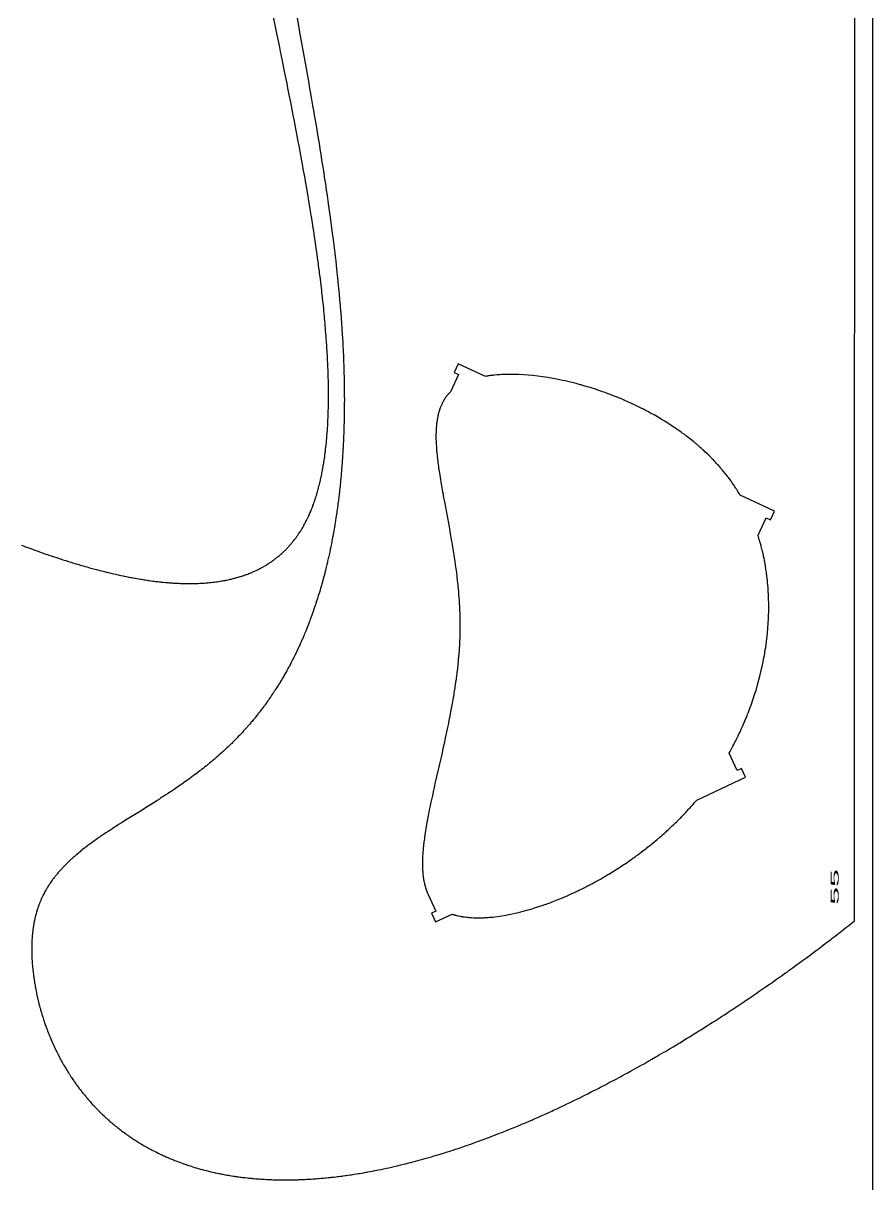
# Model space of a CAD drawing. Header units: metres. Extents: x 656 to 781, y 0 to 250.
# Drawn here: x 727.9 to 780.9, y 104.4 to 177 of the extents above; entities that cross this region are included whole.
import ezdxf

# ---------------------------------------------------------------- set-up
doc = ezdxf.new("R2010")
doc.units = ezdxf.units.M
doc.header["$MEASUREMENT"] = 0
doc.layers.add('1', color=7, linetype='Continuous', lineweight=0)
doc.styles.add('Style-ENGINEERING', font='ENGINEERING.shx')

msp = doc.modelspace()

# ---------------------------------------------------------------- linework, layer by layer
at = {"flags": 128}
for points in [[(780.949913, -0.455962), (780.949913, 249.544038), (655.949913, 249.544038), (655.949913, -0.455962), (780.949913, -0.455962)], [(744.968921, 177.454853), (745.151837, 176.436575), (745.314349, 175.531426), (745.39543, 175.078823), (745.516675, 174.39986), (745.637301, 173.720799), (745.697323, 173.381223), (745.776998, 172.928398), (745.816668, 172.701959), (745.875943, 172.362264), (745.964294, 171.852633), (746.033578, 171.449879), (746.068033, 171.248472), (746.119467, 170.946322), (746.196027, 170.493004), (746.271825, 170.039565), (746.309421, 169.812798), (746.38397, 169.359162), (746.420908, 169.13229), (746.475876, 168.791914), (746.524276, 168.489284), (746.548308, 168.337942), (746.584139, 168.110895), (746.637383, 167.770246), (746.690001, 167.429497), (746.716067, 167.259084), (746.761996, 166.956063), (746.784758, 166.80452), (746.818641, 166.577165), (746.868867, 166.236038), (746.91835, 165.894792), (746.942804, 165.724124), (746.985794, 165.420638), (747.007051, 165.268857), (747.038632, 165.041137), (747.085303, 164.699447), (747.131108, 164.35762), (747.153678, 164.186653), (747.193239, 163.882624), (747.212744, 163.730566), (747.241651, 163.502423), (747.270128, 163.274212), (747.284202, 163.16008), (747.312019, 162.931765), (747.325758, 162.81758), (747.346153, 162.64627), (747.372941, 162.417792), (747.386159, 162.303525), (747.405762, 162.132089), (747.434655, 161.874854), (747.462922, 161.617519), (747.476817, 161.488815), (747.504121, 161.231328), (747.517526, 161.102545), (747.537321, 160.909322), (747.54221, 160.861007), (747.567875, 160.603337), (747.580443, 160.474509), (747.59896, 160.281276), (747.617071, 160.088054), (747.625971, 159.991447), (747.64346, 159.798241), (747.652046, 159.701643), (747.664726, 159.55675), (747.682129, 159.353235), (747.69065, 159.251482), (747.703202, 159.098859), (747.721508, 158.869939), (747.73918, 158.641035), (747.747774, 158.526589), (747.764473, 158.29771), (747.772576, 158.183278), (747.784416, 158.011637), (747.797956, 157.808223), (747.804524, 157.706522), (747.814119, 157.553977), (747.827928, 157.325174), (747.841027, 157.096391), (747.847306, 156.982006), (747.859317, 156.753251), (747.865045, 156.63888), (747.873287, 156.467334), (747.883615, 156.238624), (747.888493, 156.124276), (747.895446, 155.952764), (747.901961, 155.781263), (747.905052, 155.695517), (747.910899, 155.524034), (747.913653, 155.438297), (747.917572, 155.309697), (747.923905, 155.081091), (747.926764, 154.966797), (747.930666, 154.795365), (747.934102, 154.623945), (747.935644, 154.53824), (747.938374, 154.366839), (747.939562, 154.281143), (747.94112, 154.152605), (747.943033, 153.949498), (747.943736, 153.847952), (747.94447, 153.69564), (747.944847, 153.467191), (747.944346, 153.238765), (747.943764, 153.124561), (747.941929, 152.896171), (747.940675, 152.781985), (747.93837, 152.610716), (747.934973, 152.407749), (747.933002, 152.306273), (747.929702, 152.154067), (747.925988, 152.001872), (747.923974, 151.925779), (747.919631, 151.773601), (747.917301, 151.697516), (747.913608, 151.583394), (747.908309, 151.431241), (747.905498, 151.355169), (747.90108, 151.241066), (747.893995, 151.069923), (747.884879, 150.867107), (747.880026, 150.765706), (747.872375, 150.613615), (747.864275, 150.461536), (747.860055, 150.385501), (747.851273, 150.23344), (747.846711, 150.157414), (747.83965, 150.04338), (747.829829, 149.891346), (747.824744, 149.815334), (747.816895, 149.701321), (747.804623, 149.530316), (747.793207, 149.378324), (747.787319, 149.302333), (747.77826, 149.188352), (747.764156, 149.017394), (747.74943, 148.846453), (747.741831, 148.760989), (747.723185, 148.558423), (747.713525, 148.457149), (747.69861, 148.305249), (747.683179, 148.153363), (747.675268, 148.077425), (747.659055, 147.92556), (747.65075, 147.849632), (747.65075, 147.849632), (747.638044, 147.735748), (747.620635, 147.583914), (747.611728, 147.508002), (747.598113, 147.394141), (747.577114, 147.223365), (747.557861, 147.07158), (747.548026, 146.995692), (747.533009, 146.881869), (747.509887, 146.711148), (747.48604, 146.540447), (747.473842, 146.455104), (747.4517, 146.303395), (747.440409, 146.227546), (747.423194, 146.11378), (747.396739, 145.943148), (747.369519, 145.772536), (747.355618, 145.687237), (747.325631, 145.50718), (747.310308, 145.41716), (747.286906, 145.282141), (747.263, 145.147135), (747.250855, 145.079637), (747.226181, 144.944652), (747.21365, 144.877164), (747.194609, 144.775939), (747.168762, 144.640985), (747.155639, 144.573513), (747.135706, 144.472311), (747.105239, 144.320525), (747.100366, 144.296561), (747.070063, 144.149412), (747.054681, 144.075917), (747.03132, 143.965777), (746.995623, 143.800795), (746.959134, 143.63609), (746.940589, 143.553842), (746.902896, 143.389557), (746.883745, 143.30752), (746.854636, 143.184598), (746.815106, 143.020954), (746.79503, 142.939239), (746.764526, 142.816804), (746.73355, 142.694534), (746.717885, 142.63346), (746.67919, 142.484732), (746.659576, 142.410461), (746.629817, 142.299171), (746.599652, 142.188024), (746.584417, 142.132503), (746.553638, 142.02157), (746.538093, 141.966157), (746.514582, 141.883105), (746.476951, 141.75203), (746.457915, 141.686569), (746.429083, 141.588475), (746.385204, 141.441554), (746.340564, 141.294897), (746.317956, 141.22167), (746.27216, 141.075416), (746.24897, 141.002392), (746.213817, 140.892982), (746.166256, 140.747344), (746.142178, 140.674629), (746.105685, 140.565687), (746.06874, 140.456903), (746.050096, 140.40257), (745.99982, 140.257878), (745.974375, 140.185639), (745.93582, 140.077416), (745.896797, 139.969356), (745.877109, 139.915387), (745.837379, 139.807574), (745.817335, 139.753729), (745.787046, 139.67304), (745.750797, 139.577531), (745.732529, 139.529827), (745.704948, 139.458332), (745.66317, 139.351233), (745.6209, 139.244304), (745.59958, 139.190904), (745.556566, 139.084235), (745.534872, 139.030966), (745.502095, 138.951144), (745.462881, 138.856669), (745.443123, 138.809484), (745.413297, 138.738772), (745.36813, 138.632853), (745.322447, 138.527114), (745.299411, 138.474313), (745.252945, 138.368847), (745.229515, 138.316183), (745.194122, 138.237272), (745.136694, 138.110845), (745.107688, 138.047732), (745.063814, 137.953192), (745.019496, 137.858805), (744.997171, 137.81167), (744.952183, 137.717517), (744.929521, 137.670499), (744.895315, 137.600047), (744.849308, 137.506249), (744.826134, 137.45941), (744.791156, 137.389226), (744.738202, 137.284121), (744.690637, 137.190867), (744.666679, 137.144301), (744.630521, 137.074528), (744.575784, 136.970044), (744.520445, 136.86577), (744.492548, 136.813713), (744.480915, 136.792105), (744.423407, 136.686131), (744.394457, 136.633308), (744.350785, 136.554278), (744.284722, 136.436197), (744.217992, 136.318671), (744.184377, 136.260117), (744.116643, 136.143429), (744.082524, 136.085294), (744.031031, 135.998355), (743.961783, 135.882928), (743.926907, 135.825426), (743.874274, 135.739436), (743.821261, 135.653764), (743.794611, 135.611048), (743.723078, 135.497526), (743.687056, 135.440979), (743.632703, 135.356423), (743.577966, 135.272189), (743.550453, 135.230191), (743.495138, 135.146438), (743.467336, 135.104682), (743.425451, 135.0422), (743.350452, 134.931567), (743.312694, 134.876467), (743.255733, 134.794086), (743.198383, 134.712029), (743.169562, 134.671123), (743.111626, 134.589554), (743.082512, 134.548892), (743.038657, 134.488051), (742.979841, 134.407217), (742.950286, 134.366922), (742.905769, 134.306634), (742.838579, 134.216547), (742.784286, 134.144539), (742.757019, 134.108636), (742.715968, 134.054906), (742.65405, 133.974596), (742.591723, 133.894627), (742.560406, 133.85477), (742.497464, 133.775313), (742.46584, 133.735713), (742.41821, 133.676474), (742.354343, 133.597789), (742.322254, 133.558575), (742.273929, 133.499915), (742.201004, 133.41229), (742.135742, 133.334767), (742.102956, 133.296135), (742.053582, 133.23835), (741.979082, 133.152038), (741.904055, 133.066165), (741.866344, 133.023393), (741.809528, 132.959443), (741.771486, 132.916947), (741.695006, 132.832286), (741.656568, 132.79012), (741.579297, 132.706117), (741.501502, 132.622552), (741.449348, 132.567084), (741.41445, 132.530213), (741.344344, 132.456728), (741.284873, 132.394992), (741.245063, 132.35397), (741.165056, 132.272248), (741.124859, 132.231548), (741.04408, 132.15047), (740.96279, 132.069819), (740.908313, 132.016287), (740.87187, 131.980703), (740.798684, 131.909787), (740.736623, 131.850209), (740.695092, 131.810622), (740.611655, 131.73176), (740.569749, 131.692484), (740.485567, 131.614243), (740.400893, 131.536412), (740.344171, 131.484752), (740.306237, 131.450412), (740.23008, 131.381972), (740.133147, 131.295807), (740.068189, 131.238645), (740.024735, 131.200661), (739.937472, 131.124987), (739.871717, 131.068489), (739.827735, 131.030945), (739.739423, 130.956146), (739.739423, 130.956146), (739.695095, 130.918891), (739.606097, 130.844664), (739.516647, 130.770814), (739.456766, 130.721788), (739.416735, 130.689195), (739.336413, 130.624228), (739.234338, 130.542479), (739.166071, 130.4883), (739.120464, 130.452322), (739.029026, 130.380698), (738.960253, 130.327267), (738.914313, 130.291782), (738.822217, 130.22113), (738.776062, 130.185962), (738.683543, 130.115936), (738.590748, 130.046317), (738.528734, 130.000127), (738.404353, 129.908269), (738.334186, 129.856899), (738.287328, 129.82277), (738.193424, 129.754791), (738.146379, 129.720938), (738.052109, 129.6535), (737.957601, 129.586412), (737.894468, 129.541876), (737.7679, 129.45325), (737.696534, 129.403652), (737.553443, 129.304986), (737.409893, 129.206999), (737.313947, 129.142036), (737.249879, 129.098883), (737.121499, 129.012936), (737.049147, 128.964795), (736.904159, 128.868933), (736.758811, 128.773601), (736.661725, 128.710324), (736.596922, 128.668257), (736.467134, 128.58439), (736.394028, 128.537364), (736.247611, 128.443613), (736.100946, 128.35023), (736.003043, 128.28816), (735.806972, 128.164414), (735.586032, 128.02573), (735.438573, 127.933519), (735.143386, 127.749496), (734.700379, 127.473797), (734.479002, 127.335759), (734.282413, 127.212777), (734.184214, 127.151147), (734.037063, 127.058481), (733.890123, 126.965503), (733.816744, 126.91888), (733.67019, 126.825332), (733.597025, 126.778392), (733.487433, 126.707754), (733.357807, 126.623647), (733.29311, 126.581422), (733.196221, 126.517854), (733.051266, 126.421943), (732.954902, 126.3576), (732.906806, 126.3253), (732.834776, 126.276683), (732.738957, 126.211534), (732.691146, 126.178814), (732.619559, 126.129542), (732.512482, 126.055186), (732.417625, 125.988615), (732.370315, 125.955153), (732.299506, 125.904731), (732.193657, 125.828561), (732.088267, 125.751711), (732.035752, 125.713021), (731.933999, 125.63726), (731.883306, 125.599107), (731.807507, 125.541523), (731.732003, 125.4835), (731.694366, 125.454318), (731.684701, 125.446796), (731.600981, 125.381136), (731.559318, 125.348116), (731.497078, 125.298341), (731.435149, 125.248265), (731.404304, 125.223111), (731.342859, 125.172568), (731.312261, 125.147176), (731.266522, 125.108935), (731.207672, 125.059215), (731.178371, 125.034236), (731.134577, 124.996614), (731.069247, 124.939832), (731.004362, 124.882621), (730.972091, 124.853851), (730.915005, 124.802428), (730.886602, 124.776581), (730.844175, 124.737639), (730.780942, 124.678832), (730.71821, 124.619542), (730.687036, 124.589712), (730.631936, 124.53637), (730.604543, 124.509548), (730.563653, 124.469121), (730.502775, 124.408041), (730.442457, 124.34642), (730.412512, 124.315403), (730.359636, 124.259913), (730.333373, 124.232), (730.2942, 124.189915), (730.23595, 124.126296), (730.178324, 124.062076), (730.149748, 124.029735), (730.099347, 123.971856), (730.074341, 123.942729), (730.037078, 123.8988), (730.000115, 123.854581), (729.981747, 123.832362), (729.945243, 123.7877), (729.927108, 123.765256), (729.900052, 123.731449), (729.864255, 123.686104), (729.846477, 123.663315), (729.819962, 123.628986), (729.780536, 123.577157), (729.744405, 123.528805), (729.726477, 123.504496), (729.699758, 123.467867), (729.660074, 123.412541), (729.62087, 123.356751), (729.60145, 123.32868), (729.562981, 123.27218), (729.543933, 123.243749), (729.515597, 123.200875), (729.512217, 123.195712), (729.482176, 123.149374), (729.467315, 123.126137), (729.445223, 123.091198), (729.412536, 123.038598), (729.38039, 122.985767), (729.364521, 122.959266), (729.333191, 122.906089), (729.31773, 122.879414), (729.294796, 122.839292), (729.263333, 122.78313), (729.247826, 122.754953), (729.224847, 122.712569), (729.19101, 122.648723), (729.157932, 122.584556), (729.141678, 122.552351), (729.109738, 122.4877), (729.094053, 122.455253), (729.070882, 122.406432), (729.052652, 122.367244), (729.04065, 122.341055), (729.01701, 122.288521), (729.005372, 122.262177), (728.982458, 122.209336), (728.960027, 122.156289), (728.945341, 122.12081), (728.93567, 122.097107), (728.916612, 122.04958), (728.900827, 122.009353), (728.890454, 121.982472), (728.870067, 121.928556), (728.860053, 121.901523), (728.840383, 121.847303), (728.821189, 121.79288), (728.808657, 121.756487), (728.800419, 121.732175), (728.784224, 121.683431), (728.763647, 121.619575), (728.750281, 121.576854), (728.741526, 121.548307), (728.724389, 121.491055), (728.711862, 121.447979), (728.703664, 121.419195), (728.687639, 121.361471), (728.679811, 121.332531), (728.664521, 121.274495), (728.649719, 121.216251), (728.640121, 121.177308), (728.633842, 121.151294), (728.62157, 121.099146), (728.620183, 121.093136), (728.611072, 121.05306), (728.605131, 121.026336), (728.593567, 120.97287), (728.587943, 120.946129), (728.577005, 120.892631), (728.566478, 120.839111), (728.559686, 120.80342), (728.546635, 120.732008), (728.539143, 120.689143), (728.534287, 120.660559), (728.524907, 120.603374), (728.52038, 120.574773), (728.511652, 120.517553), (728.503351, 120.46031), (728.498051, 120.422136), (728.498051, 120.422136), (728.488007, 120.345759), (728.482678, 120.302779), (728.479253, 120.27412), (728.472703, 120.216785), (728.463623, 120.130742), (728.458058, 120.073355), (728.454562, 120.035086), (728.448075, 119.95852), (728.44472, 119.915436), (728.438631, 119.829235), (728.433359, 119.742992), (728.430291, 119.685472), (728.42844, 119.647116), (728.425201, 119.570378), (728.423647, 119.527199), (728.421106, 119.44081), (728.419312, 119.354382), (728.418523, 119.296742), (728.418176, 119.258306), (728.417904, 119.181411), (728.417996, 119.138145), (728.418699, 119.051585), (728.420085, 118.964989), (728.421382, 118.907238), (728.422409, 118.868729), (728.424852, 118.791691), (728.427585, 118.719894), (728.429649, 118.672017), (728.434349, 118.576233), (728.436981, 118.528326), (728.4428, 118.432482), (728.449345, 118.3366), (728.454104, 118.272658), (728.45745, 118.23002), (728.464552, 118.144724), (728.474494, 118.034827), (728.481601, 117.961686), (728.486549, 117.91298), (728.496945, 117.815698), (728.501778, 117.772517), (728.511831, 117.686257), (728.522398, 117.600131), (728.529725, 117.542788), (728.534734, 117.504592), (728.545051, 117.428278), (728.551028, 117.385396), (728.563354, 117.299731), (728.576173, 117.214194), (728.584992, 117.157241), (728.603279, 117.043505), (728.610359, 117.000912), (728.62488, 116.91582), (728.63988, 116.830854), (728.650146, 116.774279), (728.671311, 116.661295), (728.679465, 116.618982), (728.696126, 116.53445), (728.713257, 116.450041), (728.724938, 116.393836), (728.748923, 116.281589), (728.767455, 116.197545), (728.780068, 116.141584), (728.805912, 116.029823), (728.819142, 115.974023), (728.846221, 115.862585), (728.874121, 115.751361), (728.893177, 115.677331), (728.906083, 115.628031), (728.93238, 115.529557), (728.959324, 115.431252), (728.973038, 115.382163), (728.993912, 115.308608), (729.025906, 115.198455), (729.058721, 115.088516), (729.075436, 115.033627), (729.109484, 114.92401), (729.126816, 114.869282), (729.1532, 114.787292), (729.185072, 114.690275), (729.201252, 114.64183), (729.22583, 114.569244), (729.263389, 114.460545), (729.301782, 114.352064), (729.321291, 114.297906), (729.36094, 114.189754), (729.38108, 114.13576), (729.411685, 114.054873), (729.452065, 113.950204), (729.472557, 113.897948), (729.503671, 113.819663), (729.535241, 113.741497), (729.551197, 113.702459), (729.583453, 113.624473), (729.599754, 113.585524), (729.62442, 113.527158), (729.657714, 113.449442), (729.674534, 113.41063), (729.699983, 113.352468), (729.738649, 113.265353), (729.743663, 113.254165), (729.775615, 113.183433), (729.797103, 113.136406), (729.840528, 113.04266), (729.862465, 112.99594), (729.906787, 112.902806), (729.951706, 112.810081), (729.981984, 112.748491), (730.002316, 112.707532), (730.043335, 112.625855), (730.089953, 112.534532), (730.113484, 112.489022), (730.149061, 112.420949), (730.184972, 112.353104), (730.203053, 112.319267), (730.239467, 112.251765), (730.257799, 112.2181), (730.285455, 112.16771), (730.322622, 112.100723), (730.341332, 112.067316), (730.369553, 112.017313), (730.412239, 111.942549), (730.46338, 111.854316), (730.489174, 111.810353), (730.528147, 111.7446), (730.567456, 111.679077), (730.587237, 111.646402), (730.627052, 111.581225), (730.647087, 111.548723), (730.677297, 111.500078), (730.717873, 111.435421), (730.738288, 111.40318), (730.769069, 111.354926), (730.815599, 111.282789), (730.871303, 111.197675), (730.899382, 111.155273), (730.941785, 111.091864), (730.98453, 111.028689), (731.00603, 110.997189), (731.049288, 110.934365), (731.071046, 110.903041), (731.103844, 110.856165), (731.147876, 110.793869), (731.170021, 110.762809), (731.2034, 110.716331), (731.253834, 110.646862), (731.314175, 110.564916), (731.344577, 110.524102), (731.39047, 110.463078), (731.436712, 110.402293), (731.459964, 110.371991), (731.506731, 110.311564), (731.530246, 110.281441), (731.565684, 110.236369), (731.613242, 110.176483), (731.637154, 110.146631), (731.673186, 110.101966), (731.72761, 110.035223), (731.792693, 109.956519), (731.825473, 109.917329), (731.87494, 109.858748), (731.924765, 109.800412), (731.949813, 109.771336), (732.000178, 109.713369), (732.025496, 109.684478), (732.063643, 109.641258), (732.114823, 109.583847), (732.140549, 109.555235), (732.179309, 109.512433), (732.237835, 109.448494), (732.309996, 109.370777), (732.346338, 109.332097), (732.401177, 109.274301), (732.45641, 109.216774), (732.484175, 109.188112), (732.540001, 109.130991), (732.568063, 109.102533), (732.610343, 109.059973), (732.619018, 109.051287), (732.668303, 109.00224), (732.701276, 108.969708), (732.767499, 108.90504), (732.800749, 108.872905), (732.867526, 108.80903), (732.93467, 108.745681), (732.979637, 108.70374), (733.009706, 108.675909), (733.070059, 108.620556), (733.134278, 108.562395), (733.177269, 108.523878), (733.206009, 108.498313), (733.263681, 108.447457), (733.307101, 108.409552), (733.336127, 108.384395), (733.394369, 108.334353), (733.423585, 108.309467), (733.482205, 108.259966), (733.541078, 108.210825), (733.580466, 108.178264), (733.580466, 108.178264), (733.659577, 108.113619), (733.726673, 108.05957), (733.771579, 108.023789), (733.801595, 108.000046), (733.861813, 107.952827), (733.90714, 107.917646), (733.937436, 107.894304), (733.998214, 107.847885), (734.028696, 107.824808), (734.089846, 107.778921), (734.151244, 107.733388), (734.192313, 107.703228), (734.274781, 107.643379), (734.344704, 107.593369), (734.391492, 107.560276), (734.422761, 107.538323), (734.485484, 107.494682), (734.532687, 107.462181), (734.564232, 107.440623), (734.627506, 107.39777), (734.659235, 107.376475), (734.722876, 107.334146), (734.786761, 107.292166), (734.829487, 107.264373), (734.915264, 107.209251), (734.987975, 107.163223), (735.036619, 107.132782), (735.069125, 107.112597), (735.134319, 107.072486), (735.183373, 107.04263), (735.216152, 107.022835), (735.281891, 106.983503), (735.314852, 106.963968), (735.380954, 106.925155), (735.447299, 106.886688), (735.491663, 106.861235), (735.580712, 106.810789), (735.613692, 106.792322), (735.679828, 106.755638), (735.746197, 106.719288), (735.790572, 106.69524), (735.879635, 106.647589), (735.946703, 106.612238), (735.991545, 106.588856), (736.081539, 106.542536), (736.126692, 106.519597), (736.217306, 106.474163), (736.308334, 106.429318), (736.369248, 106.39975), (736.40996, 106.380183), (736.491628, 106.341399), (736.502726, 106.336176), (736.595334, 106.293036), (736.657188, 106.264657), (736.698474, 106.245907), (736.78117, 106.20881), (736.843297, 106.181338), (736.884766, 106.16319), (736.967824, 106.127292), (737.009412, 106.10954), (737.092708, 106.074433), (737.176163, 106.039848), (737.231886, 106.01708), (737.269073, 106.002029), (737.343541, 105.972234), (737.424103, 105.94051), (737.47789, 105.919622), (737.585653, 105.878471), (737.639629, 105.858207), (737.747766, 105.818295), (737.85615, 105.779202), (737.928543, 105.753592), (737.976865, 105.736719), (738.073654, 105.703449), (738.155468, 105.675871), (738.210086, 105.657734), (738.319502, 105.622057), (738.3743, 105.604514), (738.484073, 105.570019), (738.594082, 105.536305), (738.667552, 105.514261), (738.716589, 105.499755), (738.814802, 105.471201), (738.897811, 105.447579), (738.953222, 105.43207), (739.064217, 105.40162), (739.119801, 105.386679), (739.231137, 105.357361), (739.3427, 105.328791), (739.4172, 105.310158), (739.466921, 105.297919), (739.566497, 105.273879), (739.615133, 105.262363), (739.71253, 105.239743), (739.810092, 105.217672), (739.875225, 105.203261), (739.918688, 105.193789), (740.00571, 105.175164), (740.103764, 105.154723), (740.169224, 105.141394), (740.212904, 105.13264), (740.30036, 105.115449), (740.366035, 105.102833), (740.409858, 105.094553), (740.497599, 105.078306), (740.541516, 105.070339), (740.629446, 105.054717), (740.7175, 105.039508), (740.776273, 105.029598), (740.893982, 105.010325), (740.906074, 105.008388), (741.01355, 104.991525), (741.085197, 104.980632), (741.13296, 104.973524), (741.22848, 104.959676), (741.300117, 104.949609), (741.347872, 104.943049), (741.443379, 104.93029), (741.491131, 104.924089), (741.586629, 104.912044), (741.682121, 104.90047), (741.74578, 104.893013), (741.873089, 104.878717), (741.959017, 104.869529), (742.0163, 104.863608), (742.13086, 104.852255), (742.188138, 104.846822), (742.302686, 104.836436), (742.417227, 104.826686), (742.493583, 104.820537), (742.544485, 104.816593), (742.646285, 104.809073), (742.732175, 104.803108), (742.789432, 104.799324), (742.90394, 104.792212), (742.961192, 104.788884), (743.07569, 104.782679), (743.19018, 104.777071), (743.266503, 104.773662), (743.317383, 104.771534), (743.419139, 104.767626), (743.504992, 104.764685), (743.562224, 104.762906), (743.676685, 104.759776), (743.733912, 104.758426), (743.848362, 104.75615), (743.962805, 104.754436), (744.039097, 104.753604), (744.089956, 104.753186), (744.191671, 104.752677), (744.277488, 104.752585), (744.334698, 104.752694), (744.449113, 104.753317), (744.506318, 104.753831), (744.620722, 104.75526), (744.735121, 104.757221), (744.811382, 104.758821), (744.862222, 104.760018), (744.963898, 104.762719), (745.049683, 104.765318), (745.106871, 104.767211), (745.221242, 104.771383), (745.278426, 104.77366), (745.392788, 104.778595), (745.507144, 104.784033), (745.583378, 104.787936), (745.735837, 104.796405), (745.821591, 104.801553), (745.878759, 104.805138), (745.993089, 104.812674), (746.050252, 104.816624), (746.164574, 104.824884), (746.27889, 104.833623), (746.355097, 104.839713), (746.507504, 104.852523), (746.593228, 104.860094), (746.650376, 104.865287), (746.764668, 104.876022), (746.821811, 104.881562), (746.936094, 104.892986), (747.050372, 104.904866), (747.126554, 104.913038), (747.278911, 104.929981), (747.420844, 104.94648), (747.515461, 104.957859), (747.578538, 104.965613), (747.704685, 104.981522), (747.799292, 104.993802), (747.862361, 105.002154), (747.988494, 105.019252), (748.051558, 105.027998), (748.177682, 105.045878), (748.303799, 105.064275), (748.387873, 105.076824), (748.556013, 105.102603), (748.713813, 105.127614), (748.818876, 105.144702), (748.888858, 105.156277), (748.888858, 105.156277), (749.028677, 105.179862), (749.133418, 105.197927), (749.203185, 105.210149), (749.342581, 105.235017), (749.412209, 105.247661), (749.551328, 105.273367), (749.690265, 105.299624), (749.78279, 105.317431), (749.844429, 105.329436), (749.967602, 105.353764), (750.052072, 105.370707), (750.220818, 105.405183), (750.389308, 105.440436), (750.501493, 105.464366), (750.576221, 105.480507), (750.725529, 105.513237), (750.809429, 105.531907), (750.977044, 105.569806), (751.144417, 105.608439), (751.255865, 105.634598), (751.330106, 105.652215), (751.478446, 105.687873), (751.645109, 105.728657), (751.756088, 105.756235), (751.830018, 105.774793), (751.977742, 105.812317), (752.088418, 105.840816), (752.162146, 105.859983), (752.309471, 105.898717), (752.383067, 105.918283), (752.53013, 105.957809), (752.677021, 105.997856), (752.774853, 106.02484), (752.840033, 106.042957), (752.970293, 106.079491), (753.052655, 106.102817), (753.217222, 106.149944), (753.381581, 106.197701), (753.491039, 106.229885), (753.563961, 106.251494), (753.709684, 106.295076), (753.873432, 106.344681), (753.982487, 106.378086), (754.055141, 106.400505), (754.200332, 106.445696), (754.309125, 106.479896), (754.381605, 106.502842), (754.52645, 106.54908), (754.598816, 106.572371), (754.743435, 106.619295), (754.887905, 106.666672), (754.984135, 106.698506), (755.1764, 106.762767), (755.338423, 106.817597), (755.446336, 106.854457), (755.518233, 106.879166), (755.661921, 106.928909), (755.769594, 106.966497), (755.841332, 106.99169), (755.984703, 107.042392), (756.056336, 107.067902), (756.199498, 107.119235), (756.342523, 107.170984), (756.437797, 107.205713), (756.628165, 107.275718), (756.788603, 107.335346), (756.895467, 107.375381), (756.966669, 107.402196), (757.108974, 107.456126), (757.215616, 107.496833), (757.286671, 107.524095), (757.428682, 107.578911), (757.49964, 107.606466), (757.641459, 107.661866), (757.78315, 107.717652), (757.877541, 107.755055), (758.066156, 107.830367), (758.225127, 107.894433), (758.331021, 107.937407), (758.542602, 108.023981), (758.648289, 108.067579), (758.85946, 108.155393), (759.070362, 108.244023), (759.210815, 108.303559), (759.304384, 108.343448), (759.491368, 108.423698), (759.648974, 108.491896), (759.753964, 108.537607), (759.96375, 108.629614), (760.068547, 108.675909), (760.277949, 108.769077), (760.487099, 108.863009), (760.626394, 108.926051), (760.719195, 108.968265), (760.904651, 109.053137), (761.007257, 109.100384), (761.21229, 109.195416), (761.417089, 109.291159), (761.553492, 109.35538), (761.644371, 109.398367), (761.825991, 109.484754), (761.84787, 109.495204), (762.054289, 109.594243), (762.191682, 109.660616), (762.283179, 109.705017), (762.465943, 109.794183), (762.602814, 109.861375), (762.693966, 109.906319), (762.876042, 109.996565), (762.966968, 110.041865), (763.148594, 110.132818), (763.329923, 110.224238), (763.450646, 110.285441), (763.531056, 110.326357), (763.691703, 110.408459), (763.844577, 110.487032), (763.94638, 110.539593), (764.149711, 110.645144), (764.251241, 110.698133), (764.454032, 110.804533), (764.656467, 110.911493), (764.791228, 110.983108), (764.880981, 111.030988), (765.060282, 111.127071), (765.211354, 111.208477), (765.31196, 111.262916), (765.512917, 111.372199), (765.613268, 111.427041), (765.813716, 111.537124), (766.013828, 111.647735), (766.14705, 111.721766), (766.235783, 111.771249), (766.413054, 111.870522), (766.562425, 111.954601), (766.661904, 112.010813), (766.860618, 112.12362), (766.959855, 112.180213), (767.158086, 112.293779), (767.355999, 112.407844), (767.487765, 112.484165), (767.575532, 112.535167), (767.750879, 112.637464), (767.898636, 112.724078), (767.997044, 112.781973), (768.193629, 112.898126), (768.291806, 112.956384), (768.48793, 113.07326), (768.683751, 113.190614), (768.81413, 113.269114), (768.900976, 113.321563), (769.074489, 113.426742), (769.220708, 113.515774), (769.318094, 113.575274), (769.512645, 113.694623), (769.60981, 113.754471), (769.803921, 113.874512), (769.99774, 113.995011), (770.126792, 114.075596), (770.212756, 114.129432), (770.384512, 114.237371), (770.529255, 114.328721), (770.625662, 114.389762), (770.818262, 114.512177), (770.914455, 114.573551), (771.106631, 114.696633), (771.298527, 114.820155), (771.426302, 114.902747), (771.511416, 114.957917), (771.681481, 115.068514), (771.824803, 115.162098), (771.920265, 115.224622), (772.110983, 115.349995), (772.206239, 115.412842), (772.396547, 115.538859), (772.586583, 115.665303), (772.713124, 115.749835), (772.965845, 115.919464), (773.107792, 116.01521), (773.202339, 116.079172), (773.391233, 116.20741), (773.48558, 116.271686), (773.674076, 116.400551), (773.862308, 116.529831), (773.987649, 116.616247), (774.237981, 116.789631), (774.378589, 116.88748), (774.472245, 116.952841), (774.659364, 117.08387), (774.752826, 117.149538), (774.939555, 117.281178), (775.126026, 117.413225), (775.250196, 117.501481), (775.498195, 117.678532), (775.637494, 117.778437), (775.73028, 117.845166), (775.915661, 117.978926), (776.008256, 118.045955), (776.193256, 118.180315), (776.193256, 118.180315), (776.378001, 118.315073), (776.501024, 118.405133), (776.746733, 118.585782), (776.884747, 118.687706), (776.976678, 118.755779), (777.160351, 118.892222), (777.252093, 118.960592), (777.43539, 119.097626), (777.618436, 119.235054), (777.740329, 119.326891), (777.98378, 119.511088), (778.188847, 119.667045), (778.325384, 119.771291), (778.416331, 119.840911), (778.598038, 119.980444), (778.734155, 120.085349), (778.824822, 120.155408), (779.005971, 120.295819), (779.096452, 120.36617), (779.277229, 120.507164), (779.457758, 120.648548), (779.577974, 120.743019), (779.818075, 120.93248), (779.82244, 194.315055)], [(727.791079, 144.393036), (727.951748, 144.332537), (728.032151, 144.302451), (728.246785, 144.22276), (728.354228, 144.183213), (728.515552, 144.124275), (728.677071, 144.065801), (728.757905, 144.036741), (728.901733, 143.985374), (728.973708, 143.959835), (729.081746, 143.921707), (729.243977, 143.864929), (729.40642, 143.808658), (729.487722, 143.780715), (729.632395, 143.73136), (729.704797, 143.70684), (729.813484, 143.670257), (729.976704, 143.615836), (730.140156, 143.561969), (730.22197, 143.535245), (730.367566, 143.48809), (730.440436, 143.464684), (730.549832, 143.429792), (730.714134, 143.377951), (730.878691, 143.326717), (730.961067, 143.301332), (731.107675, 143.25659), (731.181059, 143.234408), (731.291235, 143.201374), (731.456728, 143.152371), (731.622502, 143.104038), (731.705497, 143.080127), (731.853222, 143.038047), (731.927173, 143.017216), (732.03821, 142.986235), (732.20502, 142.94037), (732.372142, 142.895248), (732.455822, 142.872971), (732.604787, 142.833845), (732.679367, 142.814515), (732.791361, 142.785814), (732.959637, 142.743441), (733.072014, 142.715653), (733.128261, 142.701899), (733.212707, 142.681446), (733.363056, 142.645619), (733.363056, 142.645619), (733.43834, 142.627966), (733.551406, 142.601819), (733.664641, 142.576077), (733.721324, 142.56336), (733.83482, 142.538239), (733.891635, 142.525837), (733.976941, 142.507435), (734.126473, 142.475819), (734.201359, 142.460297), (734.31384, 142.437378), (734.426509, 142.414904), (734.482915, 142.403836), (734.595871, 142.382045), (734.652422, 142.371324), (734.737341, 142.355464), (734.749482, 142.35322), (734.851809, 142.334542), (734.902977, 142.325362), (734.979735, 142.311792), (735.094886, 142.291894), (735.210054, 142.272552), (735.267644, 142.263092), (735.382836, 142.2446), (735.440439, 142.23557), (735.526851, 142.222298), (735.629279, 142.206999), (735.680498, 142.199526), (735.757333, 142.18854), (735.872601, 142.17257), (735.987888, 142.157221), (736.045538, 142.149783), (736.160853, 142.135385), (736.218518, 142.128428), (736.305025, 142.118299), (736.407565, 142.106775), (736.458841, 142.101212), (736.535763, 142.093118), (736.651162, 142.08155), (736.766583, 142.070682), (736.824301, 142.065513), (736.939753, 142.055717), (736.997488, 142.051092), (737.0841, 142.044501), (737.199602, 142.036368), (737.257361, 142.032587), (737.344011, 142.027276), (737.430675, 142.022403), (737.474011, 142.020134), (737.576748, 142.015204), (737.628124, 142.01298), (737.705197, 142.009947), (737.820827, 142.006094), (737.936482, 142.003091), (737.994319, 142.001914), (738.110014, 142.00022), (738.167871, 141.999708), (738.254669, 141.999363), (738.331836, 141.999489), (738.370424, 141.999707), (738.428312, 142.00023), (738.515158, 142.001459), (738.602019, 142.003231), (738.645456, 142.004324), (738.722688, 142.00661), (738.761308, 142.00792), (738.819246, 142.010097), (738.906166, 142.013843), (738.993104, 142.018175), (739.03658, 142.020564), (739.113881, 142.025184), (739.152537, 142.027675), (739.210528, 142.031639), (739.29753, 142.038108), (739.384551, 142.045212), (739.428068, 142.049006), (739.505445, 142.056156), (739.544139, 142.059927), (739.602188, 142.065832), (739.689278, 142.075257), (739.776389, 142.085375), (739.819952, 142.090697), (739.899025, 142.100813), (739.938568, 142.106094), (739.997891, 142.114299), (740.086895, 142.127255), (740.175922, 142.141002), (740.220445, 142.148178), (740.309509, 142.163145), (740.35405, 142.170941), (740.420874, 142.183029), (740.433149, 142.185301), (740.507404, 142.199394), (740.54446, 142.206653), (740.599954, 142.217808), (740.68299, 142.235145), (740.765778, 142.253218), (740.807078, 142.262533), (740.889489, 142.281724), (740.930599, 142.291603), (740.992143, 142.306778), (741.068054, 142.326144), (741.105925, 142.336077), (741.162625, 142.351291), (741.219197, 142.366887), (741.247434, 142.374828), (741.30381, 142.391002), (741.331949, 142.399235), (741.374096, 142.411767), (741.448838, 142.434595), (741.48612, 142.446274), (741.541929, 142.464126), (741.597603, 142.482383), (741.625388, 142.491664), (741.680854, 142.510534), (741.708535, 142.520124), (741.749991, 142.534703), (741.823494, 142.561203), (741.86015, 142.574734), (741.915015, 142.595386), (741.969735, 142.616468), (741.99704, 142.627171), (742.05154, 142.648904), (742.078734, 142.659935), (742.119456, 142.676689), (742.172118, 142.698779), (742.198395, 142.709983), (742.237743, 142.726988), (742.296613, 142.752949), (742.355298, 142.77946), (742.38457, 142.792922), (742.442973, 142.820267), (742.472103, 142.834151), (742.515709, 142.855242), (742.573681, 142.883863), (742.602594, 142.89839), (742.645872, 142.920452), (742.710581, 142.954161), (742.716116, 142.957085), (742.762187, 142.981679), (742.785127, 142.994095), (742.819418, 143.012868), (742.870587, 143.041365), (742.921434, 143.070265), (742.946737, 143.084867), (742.9971, 143.114373), (743.022161, 143.129278), (743.059601, 143.151826), (743.109238, 143.182243), (743.133936, 143.197604), (743.170831, 143.220835), (743.225832, 143.256109), (743.274378, 143.287896), (743.29853, 143.303941), (743.334605, 143.3282), (743.388376, 143.365017), (743.441737, 143.402349), (743.468263, 143.421209), (743.515167, 143.455055), (743.538497, 143.472131), (743.57334, 143.497936), (743.62526, 143.537074), (743.676769, 143.57673), (743.702368, 143.596751), (743.753258, 143.637183), (743.778548, 143.657593), (743.816289, 143.688451), (743.866094, 143.729919), (743.890843, 143.750846), (743.927772, 143.782478), (743.982732, 143.830471), (744.037171, 143.879119), (744.064195, 143.903687), (744.117852, 143.953316), (744.144484, 143.978376), (744.184188, 144.016274), (744.236668, 144.067377), (744.262713, 144.093175), (744.301533, 144.13218), (744.34006, 144.171554), (744.359212, 144.19138), (744.409925, 144.244701), (744.435085, 144.271608), (744.472579, 144.312277), (744.509777, 144.353317), (744.528265, 144.373976), (744.56502, 144.415572), (744.583286, 144.43651), (744.610547, 144.468089), (744.644792, 144.508335), (744.667423, 144.53529), (744.712211, 144.589497), (744.734368, 144.616747), (744.778216, 144.671539), (744.821445, 144.726717), (744.849924, 144.763715), (744.868759, 144.788473), (744.906071, 144.838214), (744.932294, 144.873735), (744.932294, 144.873735), (744.949644, 144.897498), (744.984027, 144.94522), (745.001061, 144.969179), (745.034818, 145.017291), (745.068162, 145.06566), (745.090163, 145.098047), (745.133624, 145.163159), (745.157755, 145.199981), (745.173717, 145.224607), (745.205343, 145.274045), (745.221007, 145.298856), (745.25204, 145.348662), (745.282682, 145.398712), (745.302894, 145.432213), (745.342805, 145.499534), (745.381429, 145.566216), (745.406816, 145.610896), (745.42358, 145.640782), (745.456728, 145.700791), (745.481258, 145.746005), (745.497454, 145.776245), (745.529473, 145.836957), (745.545297, 145.867429), (745.576576, 145.928602), (745.607367, 145.990079), (745.627625, 146.03123), (745.641012, 146.058739), (745.667503, 146.113932), (745.699325, 146.181607), (745.720234, 146.226913), (745.734038, 146.257201), (745.761325, 146.317973), (745.773684, 146.345899), (745.7981, 146.40183), (745.822121, 146.457862), (745.837918, 146.495273), (745.869001, 146.570226), (745.885673, 146.611181), (745.918431, 146.693244), (745.950421, 146.775503), (745.97133, 146.83045), (745.985087, 146.867128), (746.012171, 146.940595), (746.027157, 146.981984), (746.056601, 147.064898), (746.085355, 147.14799), (746.104148, 147.20348), (746.116512, 147.240517), (746.14085, 147.314689), (746.154316, 147.356469), (746.180769, 147.440152), (746.206596, 147.523995), (746.223473, 147.579979), (746.234575, 147.617339), (746.256424, 147.692152), (746.268509, 147.734286), (746.292246, 147.818667), (746.315411, 147.903195), (746.330542, 147.959627), (746.340494, 147.997283), (746.360073, 148.072679), (746.370899, 148.115137), (746.392152, 148.200156), (746.412882, 148.28531), (746.426417, 148.342152), (746.435314, 148.380079), (746.452812, 148.45601), (746.462483, 148.498765), (746.481457, 148.58437), (746.49995, 148.670098), (746.512015, 148.727318), (746.535525, 148.841918), (746.54413, 148.884947), (746.561004, 148.971092), (746.577432, 149.057351), (746.58814, 149.11492), (746.608982, 149.230205), (746.616603, 149.273487), (746.631531, 149.360132), (746.646046, 149.446882), (746.655497, 149.504774), (746.673864, 149.620695), (746.68306, 149.680537), (746.700903, 149.800362), (746.718026, 149.920373), (746.729048, 150.000481), (746.736224, 150.053931), (746.750169, 150.160935), (746.753302, 150.185577), (746.761852, 150.254018), (746.778286, 150.390855), (746.793854, 150.527631), (746.803762, 150.618782), (746.810163, 150.679535), (746.822482, 150.801008), (746.830962, 150.888442), (746.836437, 150.946719), (746.846966, 151.063243), (746.852022, 151.121491), (746.861727, 151.237958), (746.870898, 151.354388), (746.876721, 151.431989), (746.887686, 151.587142), (746.893462, 151.674388), (746.897159, 151.732542), (746.90419, 151.848824), (746.907526, 151.906953), (746.913846, 152.023186), (746.919702, 152.139387), (746.923354, 152.216837), (746.930066, 152.371696), (746.9335, 152.458781), (746.935655, 152.516828), (746.939649, 152.6329), (746.941488, 152.690925), (746.944859, 152.806954), (746.947824, 152.922955), (746.949579, 153.000274), (746.952568, 153.154875), (746.95395, 153.241818), (746.956077, 153.415659), (746.957376, 153.589443), (746.957792, 153.705267), (746.957873, 153.78247), (746.957573, 153.936844), (746.957137, 154.023661), (746.955702, 154.197255), (746.953528, 154.370799), (746.951678, 154.486466), (746.950269, 154.563566), (746.947038, 154.717737), (746.944983, 154.804442), (746.940365, 154.977816), (746.935086, 155.151145), (746.931206, 155.266672), (746.928462, 155.34368), (746.922602, 155.497669), (746.919092, 155.584273), (746.911614, 155.757449), (746.903539, 155.930584), (746.897831, 156.045985), (746.893883, 156.122909), (746.885651, 156.276734), (746.880826, 156.363247), (746.870763, 156.536245), (746.860159, 156.709205), (746.852794, 156.824491), (746.847755, 156.90134), (746.837371, 157.055016), (746.831354, 157.141447), (746.818942, 157.314282), (746.806038, 157.487083), (746.797167, 157.602265), (746.778791, 157.832585), (746.771686, 157.91894), (746.757133, 158.091627), (746.74213, 158.264283), (746.731882, 158.37937), (746.710807, 158.609503), (746.702708, 158.69579), (746.686195, 158.868341), (746.66927, 159.040864), (746.65776, 159.155864), (746.63421, 159.385826), (746.606888, 159.644476), (746.588197, 159.816877), (746.575529, 159.931796), (746.549705, 160.161601), (746.529917, 160.333926), (746.516529, 160.448796), (746.489289, 160.678503), (746.475442, 160.793341), (746.447298, 161.022985), (746.41857, 161.252589), (746.3991, 161.405637), (746.385982, 161.507659), (746.359416, 161.71168), (746.336667, 161.8838), (746.321334, 161.998535), (746.290274, 162.227977), (746.274549, 162.342685), (746.242718, 162.572075), (746.210388, 162.80143), (746.188564, 162.954314), (746.144279, 163.260039), (746.119005, 163.431984), (746.102012, 163.546604), (746.06769, 163.775821), (746.050363, 163.890418), (746.015383, 164.11959), (745.979976, 164.348732), (745.95614, 164.501477), (745.907925, 164.80693), (745.877048, 165.0002), (745.856309, 165.129035), (745.814469, 165.386681), (745.793371, 165.515491), (745.750826, 165.773089), (745.750826, 165.773089), (745.707827, 166.030654), (745.678914, 166.202348), (745.620515, 166.545695), (745.594732, 166.695887), (745.542754, 166.99621), (745.490242, 167.296451), (745.454947, 167.496568), (745.383691, 167.8967), (745.352888, 168.068145), (745.290827, 168.410963), (745.228175, 168.75369), (745.186092, 168.982126), (745.157901, 169.134395), (745.101201, 169.438886), (745.069128, 169.610134), (745.004605, 169.952573), (744.939601, 170.294937), (744.896008, 170.52314), (744.80824, 170.979457), (744.775135, 171.150547), (744.708627, 171.492679), (744.64174, 171.834754), (744.596949, 172.062772), (744.506917, 172.518741), (744.422006, 172.946133), (744.365149, 173.231023), (744.250889, 173.800718), (744.193512, 174.085527), (744.078328, 174.65508), (743.962652, 175.224558), (743.885312, 175.604175), (743.730231, 176.363347), (743.415423, 177.900553)], [(753.160288, 122.628297), (753.665691, 121.544456), (753.393798, 121.417671), (753.647369, 120.873886), (754.671056, 121.351239), (754.689295, 121.345284), (754.72602, 121.333613), (754.763074, 121.322261), (754.787958, 121.314871), (754.838159, 121.300514), (754.876186, 121.290117), (754.901715, 121.283363), (754.953198, 121.270276), (754.979151, 121.263943), (755.031475, 121.2517), (755.084353, 121.240017), (755.191753, 121.218329), (755.232586, 121.210772), (755.259976, 121.205907), (755.315155, 121.196595), (755.342943, 121.192147), (755.398912, 121.183667), (755.455403, 121.17574), (755.569926, 121.161541), (755.598875, 121.158335), (755.657149, 121.152335), (755.715922, 121.146883), (755.834944, 121.137619), (755.895182, 121.133805), (756.017091, 121.127805), (756.140875, 121.12397), (756.393909, 121.12276), (756.442145, 121.123487), (756.474438, 121.124138), (756.539348, 121.125841), (756.571964, 121.126892), (756.637514, 121.129392), (756.703485, 121.132423), (756.836667, 121.140069), (756.870218, 121.142311), (756.937621, 121.147188), (757.005422, 121.15259), (757.142199, 121.164965), (757.211164, 121.171935), (757.350225, 121.187437), (757.490759, 121.205012), (757.776089, 121.246345), (757.920805, 121.270085), (758.214141, 121.323666), (758.815317, 121.45498), (759.122522, 121.532568), (759.433716, 121.618013), (759.590709, 121.663659), (759.74858, 121.711242), (759.827833, 121.735757), (760.146839, 121.838615), (760.30747, 121.892907), (760.468801, 121.949095), (760.549717, 121.977897), (760.712022, 122.036912), (760.793403, 122.067123), (760.915744, 122.113314), (761.243455, 122.241603), (761.408038, 122.308518), (761.573051, 122.377269), (761.655708, 122.412329), (761.821295, 122.483814), (761.904215, 122.520237), (762.028741, 122.575719), (762.195019, 122.65127), (762.278252, 122.689717), (762.403205, 122.748227), (762.528266, 122.807737), (762.590832, 122.837867), (762.757772, 122.919429), (762.841285, 122.960871), (762.966595, 123.023857), (763.091938, 123.087828), (763.154618, 123.120181), (763.27998, 123.185621), (763.342659, 123.218707), (763.436669, 123.268791), (763.603753, 123.359176), (763.687262, 123.405013), (763.812473, 123.474569), (763.937605, 123.545084), (764.000135, 123.580699), (764.125116, 123.652645), (764.187562, 123.688974), (764.281169, 123.743911), (764.405853, 123.817986), (764.468136, 123.855376), (764.561482, 123.911902), (764.654726, 123.968953), (764.701308, 123.997676), (765.0317, 124.205691), (765.196267, 124.312159), (765.360361, 124.420256), (765.442218, 124.474912), (765.605529, 124.585434), (765.686972, 124.641297), (765.768267, 124.697561), (765.808858, 124.725843), (765.970826, 124.839965), (766.051565, 124.897621), (766.132133, 124.955672), (766.172352, 124.984846), (766.252656, 125.043488), (766.29274, 125.072956), (766.352778, 125.117341), (766.512356, 125.236777), (766.591849, 125.297079), (766.671139, 125.357768), (766.710706, 125.388257), (766.78968, 125.449526), (766.829087, 125.480304), (766.888094, 125.526652), (766.966576, 125.588784), (767.005731, 125.619993), (767.064357, 125.666986), (767.152049, 125.737877), (767.307194, 125.86509), (767.384395, 125.929263), (767.461343, 125.993812), (767.499719, 126.026227), (767.576277, 126.091338), (767.614456, 126.124033), (767.671598, 126.173251), (767.747549, 126.2392), (767.785421, 126.272313), (767.842097, 126.322157), (767.926811, 126.397312), (768.001806, 126.464507), (768.039193, 126.498243), (768.095134, 126.549017), (768.178729, 126.625564), (768.261936, 126.702572), (768.303393, 126.741249), (768.449981, 126.879691), (768.522791, 126.949453), (768.595271, 127.019574), (768.631387, 127.054768), (768.703364, 127.125425), (768.739225, 127.160887), (768.792855, 127.214246), (768.864057, 127.285703), (768.899526, 127.321563), (768.952562, 127.37552), (769.031738, 127.456825), (769.101729, 127.52947), (769.136586, 127.565923), (769.188697, 127.620767), (769.266467, 127.703399), (769.343754, 127.786471), (769.382214, 127.828171), (769.450283, 127.902574), (769.484169, 127.939904), (769.534813, 127.996061), (769.610355, 128.080656), (769.685383, 128.165684), (769.722701, 128.208359), (769.796944, 128.294031), (769.833866, 128.337028), (769.888998, 128.401722), (769.95265, 128.477163), (773.010346, 129.90299), (772.756775, 130.446775), (772.484882, 130.319989), (771.97774, 131.407559), (772.036926, 131.51346), (772.076008, 131.584241), (772.101894, 131.631508), (772.153266, 131.726228), (772.191442, 131.79743), (772.216725, 131.844974), (772.266887, 131.940244), (772.291765, 131.987968), (772.341117, 132.083594), (772.389928, 132.179451), (772.422167, 132.243482), (772.485922, 132.371846), (772.52136, 132.444222), (772.544814, 132.492542), (772.591314, 132.589341), (772.614359, 132.637821), (772.660039, 132.734936), (772.705171, 132.832257), (772.734954, 132.89725), (772.793786, 133.027501), (772.815596, 133.076434), (772.858801, 133.174444), (772.901454, 133.272642), (772.929581, 133.338209), (772.985097, 133.469586), (773.026085, 133.568324), (773.053101, 133.634246), (773.10639, 133.766315), (773.132662, 133.832459), (773.184459, 133.964963), (773.184459, 133.964963), (773.235259, 134.097745), (773.333856, 134.364109), (773.369795, 134.464257), (773.39344, 134.5311), (773.439973, 134.664963), (773.462861, 134.731981), (773.507878, 134.866185), (773.551881, 135.000605), (773.636835, 135.270057), (773.677781, 135.405069), (773.756599, 135.675622), (773.901869, 136.218576), (773.968282, 136.49083), (774.030521, 136.763502), (774.060069, 136.899973), (774.088566, 137.036519), (774.102419, 137.104819), (774.155193, 137.378162), (774.179993, 137.514905), (774.203729, 137.651683), (774.215199, 137.720082), (774.237338, 137.856895), (774.248007, 137.925307), (774.26351, 138.027927), (774.283242, 138.164754), (774.292706, 138.233165), (774.306397, 138.335774), (774.319483, 138.438372), (774.325798, 138.489666), (774.356913, 138.763144), (774.370845, 138.899814), (774.38369, 139.036425), (774.389704, 139.104706), (774.400913, 139.241211), (774.406108, 139.309434), (774.413388, 139.411727), (774.422135, 139.548035), (774.426096, 139.61615), (774.431522, 139.718274), (774.436329, 139.820332), (774.4385, 139.871336), (774.443528, 140.00726), (774.445628, 140.075172), (774.448257, 140.176975), (774.450262, 140.278695), (774.45103, 140.329524), (774.452097, 140.431114), (774.452395, 140.481875), (774.452548, 140.557972), (774.450226, 140.828089), (774.447384, 140.962866), (774.443417, 141.097444), (774.441011, 141.164655), (774.435353, 141.298916), (774.4321, 141.365963), (774.42669, 141.466427), (774.418485, 141.600174), (774.413956, 141.666956), (774.40663, 141.767013), (774.398663, 141.866926), (774.394439, 141.916827), (774.382389, 142.049714), (774.375935, 142.116054), (774.365718, 142.215434), (774.354854, 142.314652), (774.34918, 142.3642), (774.337347, 142.463169), (774.331187, 142.51259), (774.321643, 142.586639), (774.303775, 142.718038), (774.294407, 142.783617), (774.279812, 142.881833), (774.264564, 142.97986), (774.256695, 143.028803), (774.240467, 143.126541), (774.232108, 143.175337), (774.219261, 143.248437), (774.201557, 143.345726), (774.192459, 143.394294), (774.178503, 143.467047), (774.156874, 143.575954), (774.130159, 143.704675), (774.11636, 143.768889), (774.095111, 143.865024), (774.073198, 143.960931), (774.061993, 144.008799), (774.039084, 144.104358), (774.02738, 144.152049), (774.009512, 144.223473), (773.985104, 144.318493), (773.972649, 144.365911), (773.953654, 144.436922), (773.934283, 144.507792), (773.924456, 144.543174), (773.897789, 144.637348), (773.884204, 144.684339), (773.863512, 144.754702), (773.842441, 144.824917), (773.831763, 144.859968), (773.810124, 144.929957), (773.799162, 144.964895), (773.782541, 145.017229), (774.289683, 146.104798), (774.561575, 145.978012), (774.815146, 146.521797), (772.665951, 147.523983), (772.625096, 147.592755), (772.604489, 147.627042), (772.573354, 147.678348), (772.526144, 147.755026), (772.478326, 147.831362), (772.454188, 147.869401), (772.405456, 147.945221), (772.38086, 147.983), (772.343681, 148.039504), (772.293573, 148.114534), (772.26829, 148.151916), (772.230077, 148.207821), (772.172111, 148.291299), (772.119933, 148.365116), (772.093613, 148.401887), (772.053845, 148.456872), (772.01373, 148.511648), (771.993542, 148.538958), (771.952907, 148.593419), (771.932458, 148.620571), (771.901623, 148.661199), (771.857301, 148.718944), (771.827533, 148.757305), (771.767473, 148.833702), (771.737184, 148.871737), (771.676089, 148.947481), (771.614314, 149.022789), (771.572756, 149.072752), (771.544886, 149.105953), (771.488751, 149.172095), (771.456946, 149.209148), (771.392845, 149.282926), (771.328097, 149.356266), (771.284575, 149.404915), (771.255403, 149.437239), (771.196685, 149.501627), (771.130036, 149.573648), (771.085259, 149.621417), (771.055256, 149.653154), (770.994888, 149.716367), (770.949299, 149.763548), (770.918758, 149.794892), (770.857323, 149.857318), (770.826431, 149.8884), (770.764299, 149.950302), (770.701709, 150.011852), (770.575174, 150.1339), (770.539265, 150.167973), (770.46703, 150.235783), (770.394245, 150.303148), (770.34542, 150.347809), (770.312737, 150.377473), (770.247055, 150.436536), (770.172664, 150.502558), (770.122781, 150.546324), (770.089398, 150.575391), (770.022328, 150.633257), (769.971764, 150.676424), (769.93793, 150.705091), (769.869968, 150.762157), (769.835841, 150.790557), (769.767298, 150.847089), (769.698375, 150.903265), (769.559406, 151.014544), (769.480591, 151.076509), (769.427794, 151.117567), (769.392485, 151.144827), (769.321602, 151.199078), (769.268212, 151.23953), (769.23251, 151.266386), (769.160852, 151.319828), (769.124896, 151.346414), (769.052734, 151.399315), (768.980243, 151.451855), (768.834294, 151.555851), (768.779238, 151.594477), (768.742437, 151.620114), (768.668605, 151.671116), (768.631575, 151.696481), (768.557291, 151.746938), (768.482713, 151.797032), (768.332694, 151.896127), (768.295013, 151.920673), (768.219445, 151.969491), (768.143604, 152.017943), (767.99113, 152.113751), (767.914506, 152.161105), (767.760509, 152.254711), (767.60555, 152.346846), (767.292903, 152.526689), (767.24866, 152.551505), (767.159978, 152.600785), (767.159978, 152.600785), (767.07104, 152.649595), (767.011611, 152.681875), (766.971931, 152.703278), (766.892429, 152.745806), (766.80277, 152.793204), (766.742872, 152.824541), (766.702884, 152.845316), (766.622781, 152.886586), (766.562594, 152.917293), (766.522418, 152.937647), (766.441947, 152.978076), (766.401652, 152.998149), (766.320949, 153.038015), (766.240098, 153.077507), (766.077972, 153.155362), (765.986541, 153.198494), (765.925497, 153.226983), (765.803204, 153.283326), (765.741959, 153.311179), (765.619283, 153.366246), (765.496374, 153.420462), (765.414313, 153.456131), (765.249922, 153.526331), (765.188191, 153.552264), (765.064599, 153.603487), (764.940851, 153.653851), (764.858275, 153.68695), (764.692957, 153.752001), (764.568845, 153.799783), (764.486054, 153.831158), (764.320376, 153.892755), (764.2375, 153.922976), (764.071698, 153.982262), (763.905863, 154.040002), (763.574261, 154.150836), (763.48105, 154.180889), (763.418928, 154.20065), (763.294741, 154.239516), (763.23268, 154.25862), (763.108634, 154.296169), (762.984704, 154.332838), (762.902156, 154.356795), (762.737259, 154.403533), (762.675497, 154.420654), (762.552107, 154.454235), (762.42891, 154.486929), (762.346895, 154.508232), (762.183165, 154.549655), (762.060652, 154.579684), (761.979121, 154.599208), (761.816428, 154.637067), (761.735278, 154.655401), (761.573392, 154.690875), (761.412095, 154.724755), (761.091431, 154.78772), (760.971898, 154.809679), (760.89244, 154.823817), (760.734101, 154.850887), (760.655231, 154.863817), (760.498113, 154.888469), (760.341859, 154.911505), (760.03211, 154.952717), (759.72631, 154.987427), (759.127867, 155.037237), (758.835878, 155.052286), (758.691835, 155.057336), (758.407855, 155.062467), (758.268, 155.062543), (758.129624, 155.060954), (758.061002, 155.059535), (757.790416, 155.049681), (757.657534, 155.042242), (757.526314, 155.033125), (757.46134, 155.027935), (757.332689, 155.016294), (757.269023, 155.00984), (757.205803, 155.002965), (757.174362, 154.999369), (757.049738, 154.983927), (756.988119, 154.975571), (756.92697, 154.966792), (756.896573, 154.962243), (756.836137, 154.952826), (756.806099, 154.947958), (756.76127, 154.940458), (755.062858, 155.73244), (754.809287, 155.188656), (755.08118, 155.06187), (754.574038, 153.974301), (754.54465, 153.94502), (754.525369, 153.925289), (754.512654, 153.912041), (754.487552, 153.885322), (754.469013, 153.865087), (754.456789, 153.851504), (754.432668, 153.824116), (754.420769, 153.810311), (754.397293, 153.78248), (754.374245, 153.754355), (754.359116, 153.735442), (754.329421, 153.697225), (754.313046, 153.6755), (754.30226, 153.660926), (754.280999, 153.631561), (754.270525, 153.616769), (754.249884, 153.58697), (754.229653, 153.556883), (754.216392, 153.536665), (754.190411, 153.495849), (754.180852, 153.480411), (754.162036, 153.449324), (754.143617, 153.417953), (754.131558, 153.396881), (754.107964, 153.354362), (754.090725, 153.322145), (754.079447, 153.300512), (754.057406, 153.256872), (754.046641, 153.234867), (754.025617, 153.190487), (754.005265, 153.145616), (753.966547, 153.054409), (753.95613, 153.028407), (753.949299, 153.010987), (753.93591, 152.975945), (753.929352, 152.958322), (753.916503, 152.922874), (753.904012, 152.887158), (753.895882, 152.863198), (753.880091, 152.814921), (753.87433, 152.796695), (753.863068, 152.760044), (753.852152, 152.723129), (753.845065, 152.698372), (753.831345, 152.648507), (753.821449, 152.610802), (753.815038, 152.585521), (753.80266, 152.534612), (753.796691, 152.508984), (753.78519, 152.457384), (753.774266, 152.405327), (753.754124, 152.299849), (753.74378, 152.239724), (753.737271, 152.199325), (753.733103, 152.172253), (753.725175, 152.117776), (753.719582, 152.076626), (753.71602, 152.049055), (753.709292, 151.993583), (753.706125, 151.965682), (753.700181, 151.909554), (753.694751, 151.85299), (753.685411, 151.738567), (753.682422, 151.695215), (753.680583, 151.666181), (753.677271, 151.607793), (753.675797, 151.578441), (753.673205, 151.519419), (753.671087, 151.459978), (753.668244, 151.339843), (753.667819, 151.309551), (753.667306, 151.248657), (753.667239, 151.187353), (753.668415, 151.063523), (753.669646, 151.001003), (753.673362, 150.87476), (753.67871, 150.746931), (753.694104, 150.486582), (753.69952, 150.412248), (753.703387, 150.362424), (753.711724, 150.262137), (753.71619, 150.211675), (753.725701, 150.110122), (753.735969, 150.007735), (753.743224, 149.939016), (753.74824, 149.893001), (753.758691, 149.800485), (753.764811, 149.748163), (753.777562, 149.642914), (753.790976, 149.536863), (753.800276, 149.465722), (753.819708, 149.32239), (753.834985, 149.213982), (753.845492, 149.141281), (753.867254, 148.994861), (753.878497, 148.921145), (753.901674, 148.772716), (753.925733, 148.622969), (753.942238, 148.522415), (753.976298, 148.319595), (753.996038, 148.204518), (754.009416, 148.127409), (754.03667, 147.972262), (754.078703, 147.737252), (754.107421, 147.579078), (754.126845, 147.472973), (754.166302, 147.259209), (754.196367, 147.097549), (754.257499, 146.770868), (754.257499, 146.770868), (754.382389, 146.104556), (754.445356, 145.76521), (754.487259, 145.536782), (754.508144, 145.421925), (754.539348, 145.24885), (754.585776, 144.987498), (754.626546, 144.753474), (754.646716, 144.635872), (754.676663, 144.458746), (754.706194, 144.280769), (754.720788, 144.191467), (754.749603, 144.012246), (754.763812, 143.922332), (754.78486, 143.787088), (754.812393, 143.606076), (754.82592, 143.515282), (754.845891, 143.378735), (754.865462, 143.24177), (754.875091, 143.173132), (754.908436, 142.928268), (754.92456, 142.805366), (754.940299, 142.682158), (754.94802, 142.62044), (754.963154, 142.496782), (754.970564, 142.434843), (754.981478, 142.341798), (754.995643, 142.217487), (755.002556, 142.155226), (755.012709, 142.061703), (755.027438, 141.921131), (755.040011, 141.795891), (755.04611, 141.733172), (755.055017, 141.638972), (755.067826, 141.4974), (755.079953, 141.355511), (755.085755, 141.284449), (755.095627, 141.157929), (755.100347, 141.094579), (755.107153, 140.999446), (755.11673, 140.856502), (755.125532, 140.713275), (755.129635, 140.641557), (755.137235, 140.497917), (755.140726, 140.425997), (755.145568, 140.317995), (755.150685, 140.189806), (755.152986, 140.125637), (755.156111, 140.029293), (755.158837, 139.932842), (755.160049, 139.884577), (755.162167, 139.787969), (755.163072, 139.739627), (755.164233, 139.667066), (755.165412, 139.570233), (755.165842, 139.521779), (755.166285, 139.449055), (755.16649, 139.339869), (755.166203, 139.242719), (755.165891, 139.19411), (755.165213, 139.121155), (755.163713, 139.011632), (755.161628, 138.902003), (755.160363, 138.847149), (755.158281, 138.768187), (755.156723, 138.715518), (755.153201, 138.610114), (755.151239, 138.55738), (755.14692, 138.451853), (755.142077, 138.346249), (755.138562, 138.275806), (755.130854, 138.13483), (755.127734, 138.081934), (755.121122, 137.976097), (755.114021, 137.870204), (755.109019, 137.79958), (755.098384, 137.658267), (755.089863, 137.552231), (755.083927, 137.481519), (755.071452, 137.340049), (755.064919, 137.269293), (755.051269, 137.127748), (755.036858, 136.986167), (755.026837, 136.891764), (755.005824, 136.702935), (754.987114, 136.543604), (754.974156, 136.437386), (754.965307, 136.366579), (754.947111, 136.224982), (754.933038, 136.118803), (754.923457, 136.04803), (754.90383, 135.906517), (754.893788, 135.83578), (754.873257, 135.694353), (754.852147, 135.552996), (754.837759, 135.458803), (754.808256, 135.270538), (754.791247, 135.164717), (754.779747, 135.094204), (754.756371, 134.953266), (754.744499, 134.882844), (754.7204, 134.742099), (754.695842, 134.601497), (754.679224, 134.507847), (754.64542, 134.320762), (754.632555, 134.250683), (754.606531, 134.110662), (754.580127, 133.970831), (754.562324, 133.877721), (754.526256, 133.69178), (754.498824, 133.552583), (754.480364, 133.459912), (754.443056, 133.274894), (754.424219, 133.182553), (754.386203, 132.99822), (754.347769, 132.814376), (754.269814, 132.448254), (754.22543, 132.243288), (754.195666, 132.107058), (754.135797, 131.83564), (754.105729, 131.700473), (754.045413, 131.431276), (753.984978, 131.163665), (753.944693, 130.986181), (753.864325, 130.633543), (753.705584, 129.938286), (753.62789, 129.596069), (753.551766, 129.257729), (753.514399, 129.090075), (753.465393, 128.868166), (753.441267, 128.757926), (753.405587, 128.593481), (753.370554, 128.430155), (753.353293, 128.34892), (753.308147, 128.133717), (753.28608, 128.026906), (753.253645, 127.867698), (753.222049, 127.709722), (753.206578, 127.631205), (753.176318, 127.475126), (753.161539, 127.397571), (753.139826, 127.281853), (753.102619, 127.077981), (753.084712, 126.976949), (753.058757, 126.82655), (753.033927, 126.677555), (753.021946, 126.60359), (753.006435, 126.505532), (752.998882, 126.456745), (752.987808, 126.383871), (752.971786, 126.275253), (752.95815, 126.17941), (752.951549, 126.13174), (752.941926, 126.060553), (752.928123, 125.954493), (752.915096, 125.849306), (752.908879, 125.797044), (752.898323, 125.704683), (752.893287, 125.658768), (752.886039, 125.590231), (752.875867, 125.488186), (752.866552, 125.387062), (752.862221, 125.33685), (752.854223, 125.237128), (752.850561, 125.187622), (752.845495, 125.11381), (752.835575, 124.941017), (752.83174, 124.855778), (752.828673, 124.771321), (752.827431, 124.729388), (752.825538, 124.646118), (752.824891, 124.604782), (752.824297, 124.543156), (752.824218, 124.461697), (752.824488, 124.421274), (752.825285, 124.361024), (752.826555, 124.301238), (752.827369, 124.271521), (752.830132, 124.19285), (752.831839, 124.15383), (752.834809, 124.095696), (752.838278, 124.038042), (752.840201, 124.009396), (752.844426, 123.952466), (752.84673, 123.924183), (752.850427, 123.881988), (752.85772, 123.807658), (752.861715, 123.770822), (752.868149, 123.715984), (752.875117, 123.661645), (752.878802, 123.634664), (752.88658, 123.581082), (752.890674, 123.554481), (752.897072, 123.514819), (752.906088, 123.462384), (752.910805, 123.436359), (752.918145, 123.397565), (752.92975, 123.339922), (752.944442, 123.27246), (752.944442, 123.27246), (752.952173, 123.23908), (752.964255, 123.189451), (752.976924, 123.140354), (752.983481, 123.116007), (752.997041, 123.067714), (753.004046, 123.04377), (753.014836, 123.008107), (753.029755, 122.961034), (753.037443, 122.937702), (753.049265, 122.902961), (753.061435, 122.86853), (753.067651, 122.851431), (753.084658, 122.806216), (753.093398, 122.783818), (753.106804, 122.750482), (753.120569, 122.717462), (753.127586, 122.701071), (753.141893, 122.668527), (753.149182, 122.652375), (753.160288, 122.628297)]]:
    msp.add_lwpolyline(points, dxfattribs=at)

# ---------------------------------------------------------------- texts
at = {"layer": '1', "style": 'Style-ENGINEERING', "width": 3}
msp.add_text('55', height=0.5, rotation=90, dxfattribs=at).set_placement((778.818075, 121.93248))

doc.saveas('drawing.dxf')
